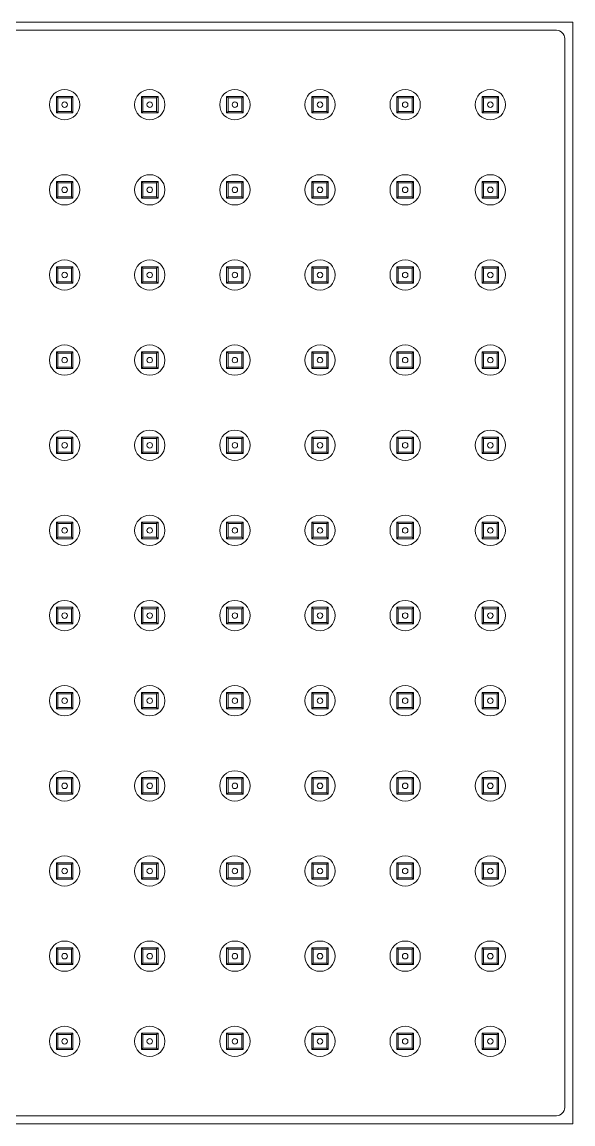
# Model space of a CAD drawing. Header units: inches. Extents: x 3133 to 3721, y -16790 to -15753.
# Drawn here: x 3200.43 to 3204.43, y -15826.95 to -15818.95 of the extents above; entities that cross this region are included whole.
import ezdxf

# ---------------------------------------------------------------- set-up
doc = ezdxf.new("R2010")
doc.units = ezdxf.units.IN
doc.header["$LTSCALE"] = 25
doc.header["$MEASUREMENT"] = 0
doc.layers.add('C.P. Fitting', color=2, linetype='Continuous', lineweight=13)
doc.layers.add('SDA - Bathroom Fittings & Fixtures', color=52, linetype='Continuous', lineweight=5)

# ---------------------------------------------------------------- blocks, each defined once
blk = doc.blocks.new('radse')
at = {"layer": 'C.P. Fitting'}
for p, q in [((2625.6939, -25070.6142), (2625.8251, -25070.6142)), ((2625.6939, -25070.6142), (2625.6939, -25070.7455)), ((2625.6939, -25070.6142), (2625.7048, -25070.6252)), ((2625.7048, -25070.6252), (2625.8142, -25070.6252)), ((2625.7048, -25070.6252), (2625.7048, -25070.7345)), ((2625.8142, -25070.6252), (2625.8251, -25070.6142)), ((2625.8142, -25070.6252), (2625.8142, -25070.7345)), ((2625.8251, -25070.6142), (2625.8251, -25070.7455)), ((2626.3698, -25070.6142), (2626.5011, -25070.6142)), ((2626.3698, -25070.6142), (2626.3698, -25070.7455)), ((2626.3698, -25070.6142), (2626.3808, -25070.6252)), ((2626.3808, -25070.6252), (2626.4901, -25070.6252)), ((2626.3808, -25070.6252), (2626.3808, -25070.7345)), ((2626.4901, -25070.6252), (2626.5011, -25070.6142)), ((2626.4901, -25070.6252), (2626.4901, -25070.7345)), ((2626.5011, -25070.6142), (2626.5011, -25070.7455)), ((2627.0458, -25070.6142), (2627.177, -25070.6142)), ((2627.0458, -25070.6142), (2627.0458, -25070.7455)), ((2627.0458, -25070.6142), (2627.0568, -25070.6252)), ((2627.0568, -25070.6252), (2627.1661, -25070.6252)), ((2627.0568, -25070.6252), (2627.0568, -25070.7345)), ((2627.1661, -25070.6252), (2627.177, -25070.6142)), ((2627.1661, -25070.6252), (2627.1661, -25070.7345)), ((2627.177, -25070.6142), (2627.177, -25070.7455)), ((2627.7218, -25070.6142), (2627.853, -25070.6142)), ((2627.7218, -25070.6142), (2627.7218, -25070.7455)), ((2627.7218, -25070.6142), (2627.7327, -25070.6252)), ((2627.7327, -25070.6252), (2627.8421, -25070.6252)), ((2627.7327, -25070.6252), (2627.7327, -25070.7345)), ((2627.8421, -25070.6252), (2627.853, -25070.6142)), ((2627.8421, -25070.6252), (2627.8421, -25070.7345)), ((2627.853, -25070.6142), (2627.853, -25070.7455)), ((2628.3978, -25070.6142), (2628.529, -25070.6142)), ((2628.3978, -25070.6142), (2628.3978, -25070.7455)), ((2628.3978, -25070.6142), (2628.4087, -25070.6252)), ((2628.4087, -25070.6252), (2628.518, -25070.6252)), ((2628.4087, -25070.6252), (2628.4087, -25070.7345)), ((2628.518, -25070.6252), (2628.529, -25070.6142)), ((2628.518, -25070.6252), (2628.518, -25070.7345)), ((2628.529, -25070.6142), (2628.529, -25070.7455)), ((2629.0737, -25070.6142), (2629.2049, -25070.6142)), ((2629.0737, -25070.6142), (2629.0737, -25070.7455)), ((2629.0737, -25070.6142), (2629.0847, -25070.6252)), ((2629.0847, -25070.6252), (2629.194, -25070.6252)), ((2629.0847, -25070.6252), (2629.0847, -25070.7345)), ((2629.194, -25070.6252), (2629.2049, -25070.6142)), ((2629.194, -25070.6252), (2629.194, -25070.7345)), ((2629.2049, -25070.6142), (2629.2049, -25070.7455)), ((2629.7497, -25070.6142), (2629.7497, -25070.7455)), ((2629.7497, -25070.6142), (2629.7606, -25070.6252)), ((2629.7497, -25070.6142), (2629.8809, -25070.6142)), ((2629.7606, -25070.6252), (2629.7606, -25070.7345)), ((2629.7606, -25070.6252), (2629.87, -25070.6252)), ((2629.87, -25070.6252), (2629.8809, -25070.6142)), ((2629.87, -25070.6252), (2629.87, -25070.7345)), ((2629.8809, -25070.6142), (2629.8809, -25070.7455)), ((2630.4257, -25070.6142), (2630.5569, -25070.6142)), ((2630.4257, -25070.6142), (2630.4257, -25070.7455)), ((2630.4257, -25070.6142), (2630.4366, -25070.6252)), ((2630.4366, -25070.6252), (2630.546, -25070.6252)), ((2630.4366, -25070.6252), (2630.4366, -25070.7345)), ((2630.546, -25070.6252), (2630.5569, -25070.6142)), ((2630.546, -25070.6252), (2630.546, -25070.7345)), ((2630.5569, -25070.6142), (2630.5569, -25070.7455)), ((2631.1016, -25070.6142), (2631.2329, -25070.6142)), ((2631.1016, -25070.6142), (2631.1016, -25070.7455)), ((2631.1016, -25070.6142), (2631.1126, -25070.6252)), ((2631.1126, -25070.6252), (2631.2219, -25070.6252)), ((2631.1126, -25070.6252), (2631.1126, -25070.7345)), ((2631.2219, -25070.6252), (2631.2329, -25070.6142)), ((2631.2219, -25070.6252), (2631.2219, -25070.7345)), ((2631.2329, -25070.6142), (2631.2329, -25070.7455)), ((2631.7776, -25070.6142), (2631.9088, -25070.6142)), ((2631.7776, -25070.6142), (2631.7776, -25070.7455)), ((2631.7776, -25070.6142), (2631.7886, -25070.6252)), ((2631.7886, -25070.6252), (2631.8979, -25070.6252)), ((2631.7886, -25070.6252), (2631.7886, -25070.7345)), ((2631.8979, -25070.6252), (2631.9088, -25070.6142)), ((2631.8979, -25070.6252), (2631.8979, -25070.7345)), ((2631.9088, -25070.6142), (2631.9088, -25070.7455)), ((2632.4536, -25070.6142), (2632.5848, -25070.6142)), ((2632.4536, -25070.6142), (2632.4536, -25070.7455)), ((2632.4536, -25070.6142), (2632.4645, -25070.6252)), ((2632.4645, -25070.6252), (2632.5739, -25070.6252)), ((2632.4645, -25070.6252), (2632.4645, -25070.7345)), ((2632.5739, -25070.6252), (2632.5848, -25070.6142)), ((2632.5739, -25070.6252), (2632.5739, -25070.7345)), ((2632.5848, -25070.6142), (2632.5848, -25070.7455)), ((2633.1296, -25070.6142), (2633.2608, -25070.6142)), ((2633.1296, -25070.6142), (2633.1296, -25070.7455)), ((2633.1296, -25070.6142), (2633.1405, -25070.6252)), ((2633.1405, -25070.6252), (2633.2498, -25070.6252)), ((2633.1405, -25070.6252), (2633.1405, -25070.7345)), ((2633.2498, -25070.6252), (2633.2608, -25070.6142)), ((2633.2498, -25070.6252), (2633.2498, -25070.7345)), ((2633.2608, -25070.6142), (2633.2608, -25070.7455)), ((2625.6939, -25070.7455), (2625.7048, -25070.7345)), ((2625.6939, -25070.7455), (2625.8251, -25070.7455)), ((2625.7048, -25070.7345), (2625.8142, -25070.7345)), ((2625.8142, -25070.7345), (2625.8251, -25070.7455)), ((2626.3698, -25070.7455), (2626.3808, -25070.7345)), ((2626.3698, -25070.7455), (2626.5011, -25070.7455)), ((2626.3808, -25070.7345), (2626.4901, -25070.7345)), ((2626.4901, -25070.7345), (2626.5011, -25070.7455)), ((2627.0458, -25070.7455), (2627.0568, -25070.7345)), ((2627.0458, -25070.7455), (2627.177, -25070.7455)), ((2627.0568, -25070.7345), (2627.1661, -25070.7345)), ((2627.1661, -25070.7345), (2627.177, -25070.7455)), ((2627.7218, -25070.7455), (2627.7327, -25070.7345)), ((2627.7218, -25070.7455), (2627.853, -25070.7455)), ((2627.7327, -25070.7345), (2627.8421, -25070.7345)), ((2627.8421, -25070.7345), (2627.853, -25070.7455)), ((2628.3978, -25070.7455), (2628.4087, -25070.7345)), ((2628.3978, -25070.7455), (2628.529, -25070.7455)), ((2628.4087, -25070.7345), (2628.518, -25070.7345)), ((2628.518, -25070.7345), (2628.529, -25070.7455)), ((2629.0737, -25070.7455), (2629.0847, -25070.7345)), ((2629.0737, -25070.7455), (2629.2049, -25070.7455)), ((2629.0847, -25070.7345), (2629.194, -25070.7345)), ((2629.194, -25070.7345), (2629.2049, -25070.7455)), ((2629.7497, -25070.7455), (2629.7606, -25070.7345)), ((2629.7497, -25070.7455), (2629.8809, -25070.7455)), ((2629.7606, -25070.7345), (2629.87, -25070.7345)), ((2629.87, -25070.7345), (2629.8809, -25070.7455)), ((2630.4257, -25070.7455), (2630.4366, -25070.7345)), ((2630.4257, -25070.7455), (2630.5569, -25070.7455)), ((2630.4366, -25070.7345), (2630.546, -25070.7345)), ((2630.546, -25070.7345), (2630.5569, -25070.7455)), ((2631.1016, -25070.7455), (2631.1126, -25070.7345)), ((2631.1016, -25070.7455), (2631.2329, -25070.7455)), ((2631.1126, -25070.7345), (2631.2219, -25070.7345)), ((2631.2219, -25070.7345), (2631.2329, -25070.7455)), ((2631.7776, -25070.7455), (2631.7886, -25070.7345)), ((2631.7776, -25070.7455), (2631.9088, -25070.7455)), ((2631.7886, -25070.7345), (2631.8979, -25070.7345)), ((2631.8979, -25070.7345), (2631.9088, -25070.7455)), ((2632.4536, -25070.7455), (2632.4645, -25070.7345)), ((2632.4536, -25070.7455), (2632.5848, -25070.7455)), ((2632.4645, -25070.7345), (2632.5739, -25070.7345)), ((2632.5739, -25070.7345), (2632.5848, -25070.7455)), ((2633.1296, -25070.7455), (2633.1405, -25070.7345)), ((2633.1296, -25070.7455), (2633.2608, -25070.7455)), ((2633.1405, -25070.7345), (2633.2498, -25070.7345)), ((2633.2498, -25070.7345), (2633.2608, -25070.7455)), ((2625.6939, -25071.2902), (2625.8251, -25071.2902)), ((2625.6939, -25071.2902), (2625.6939, -25071.4214)), ((2625.6939, -25071.2902), (2625.7048, -25071.3011)), ((2625.7048, -25071.3011), (2625.8142, -25071.3011)), ((2625.7048, -25071.3011), (2625.7048, -25071.4105)), ((2625.8142, -25071.3011), (2625.8251, -25071.2902)), ((2625.8142, -25071.3011), (2625.8142, -25071.4105)), ((2625.8251, -25071.2902), (2625.8251, -25071.4214)), ((2626.3698, -25071.2902), (2626.5011, -25071.2902)), ((2626.3698, -25071.2902), (2626.3698, -25071.4214)), ((2626.3698, -25071.2902), (2626.3808, -25071.3011)), ((2626.3808, -25071.3011), (2626.4901, -25071.3011)), ((2626.3808, -25071.3011), (2626.3808, -25071.4105)), ((2626.4901, -25071.3011), (2626.5011, -25071.2902)), ((2626.4901, -25071.3011), (2626.4901, -25071.4105)), ((2626.5011, -25071.2902), (2626.5011, -25071.4214)), ((2627.0458, -25071.2902), (2627.177, -25071.2902)), ((2627.0458, -25071.2902), (2627.0458, -25071.4214)), ((2627.0458, -25071.2902), (2627.0568, -25071.3011)), ((2627.0568, -25071.3011), (2627.1661, -25071.3011)), ((2627.0568, -25071.3011), (2627.0568, -25071.4105)), ((2627.1661, -25071.3011), (2627.177, -25071.2902)), ((2627.1661, -25071.3011), (2627.1661, -25071.4105)), ((2627.177, -25071.2902), (2627.177, -25071.4214)), ((2627.7218, -25071.2902), (2627.853, -25071.2902)), ((2627.7218, -25071.2902), (2627.7218, -25071.4214)), ((2627.7218, -25071.2902), (2627.7327, -25071.3011)), ((2627.7327, -25071.3011), (2627.8421, -25071.3011)), ((2627.7327, -25071.3011), (2627.7327, -25071.4105)), ((2627.8421, -25071.3011), (2627.853, -25071.2902)), ((2627.8421, -25071.3011), (2627.8421, -25071.4105)), ((2627.853, -25071.2902), (2627.853, -25071.4214)), ((2628.3978, -25071.2902), (2628.529, -25071.2902)), ((2628.3978, -25071.2902), (2628.3978, -25071.4214)), ((2628.3978, -25071.2902), (2628.4087, -25071.3011)), ((2628.4087, -25071.3011), (2628.518, -25071.3011)), ((2628.4087, -25071.3011), (2628.4087, -25071.4105)), ((2628.518, -25071.3011), (2628.529, -25071.2902)), ((2628.518, -25071.3011), (2628.518, -25071.4105)), ((2628.529, -25071.2902), (2628.529, -25071.4214)), ((2629.0737, -25071.2902), (2629.2049, -25071.2902)), ((2629.0737, -25071.2902), (2629.0737, -25071.4214)), ((2629.0737, -25071.2902), (2629.0847, -25071.3011)), ((2629.0847, -25071.3011), (2629.194, -25071.3011)), ((2629.0847, -25071.3011), (2629.0847, -25071.4105)), ((2629.194, -25071.3011), (2629.2049, -25071.2902)), ((2629.194, -25071.3011), (2629.194, -25071.4105)), ((2629.2049, -25071.2902), (2629.2049, -25071.4214)), ((2629.7497, -25071.2902), (2629.8809, -25071.2902)), ((2629.7497, -25071.2902), (2629.7497, -25071.4214)), ((2629.7497, -25071.2902), (2629.7606, -25071.3011)), ((2629.7606, -25071.3011), (2629.87, -25071.3011)), ((2629.7606, -25071.3011), (2629.7606, -25071.4105)), ((2629.87, -25071.3011), (2629.8809, -25071.2902)), ((2629.87, -25071.3011), (2629.87, -25071.4105)), ((2629.8809, -25071.2902), (2629.8809, -25071.4214)), ((2630.4257, -25071.2902), (2630.5569, -25071.2902)), ((2630.4257, -25071.2902), (2630.4257, -25071.4214)), ((2630.4257, -25071.2902), (2630.4366, -25071.3011)), ((2630.4366, -25071.3011), (2630.546, -25071.3011)), ((2630.4366, -25071.3011), (2630.4366, -25071.4105)), ((2630.546, -25071.3011), (2630.5569, -25071.2902)), ((2630.546, -25071.3011), (2630.546, -25071.4105)), ((2630.5569, -25071.2902), (2630.5569, -25071.4214)), ((2631.1016, -25071.2902), (2631.2329, -25071.2902)), ((2631.1016, -25071.2902), (2631.1016, -25071.4214)), ((2631.1016, -25071.2902), (2631.1126, -25071.3011)), ((2631.1126, -25071.3011), (2631.2219, -25071.3011)), ((2631.1126, -25071.3011), (2631.1126, -25071.4105)), ((2631.2219, -25071.3011), (2631.2329, -25071.2902)), ((2631.2219, -25071.3011), (2631.2219, -25071.4105)), ((2631.2329, -25071.2902), (2631.2329, -25071.4214)), ((2631.7776, -25071.2902), (2631.9088, -25071.2902)), ((2631.7776, -25071.2902), (2631.7776, -25071.4214)), ((2631.7776, -25071.2902), (2631.7886, -25071.3011)), ((2631.7886, -25071.3011), (2631.8979, -25071.3011)), ((2631.7886, -25071.3011), (2631.7886, -25071.4105)), ((2631.8979, -25071.3011), (2631.9088, -25071.2902)), ((2631.8979, -25071.3011), (2631.8979, -25071.4105)), ((2631.9088, -25071.2902), (2631.9088, -25071.4214)), ((2632.4536, -25071.2902), (2632.5848, -25071.2902)), ((2632.4536, -25071.2902), (2632.4536, -25071.4214)), ((2632.4536, -25071.2902), (2632.4645, -25071.3011)), ((2632.4645, -25071.3011), (2632.5739, -25071.3011)), ((2632.4645, -25071.3011), (2632.4645, -25071.4105)), ((2632.5739, -25071.3011), (2632.5848, -25071.2902)), ((2632.5739, -25071.3011), (2632.5739, -25071.4105)), ((2632.5848, -25071.2902), (2632.5848, -25071.4214)), ((2633.1296, -25071.2902), (2633.2608, -25071.2902)), ((2633.1296, -25071.2902), (2633.1296, -25071.4214)), ((2633.1296, -25071.2902), (2633.1405, -25071.3011)), ((2633.1405, -25071.3011), (2633.2498, -25071.3011)), ((2633.1405, -25071.3011), (2633.1405, -25071.4105)), ((2633.2498, -25071.3011), (2633.2608, -25071.2902)), ((2633.2498, -25071.3011), (2633.2498, -25071.4105)), ((2633.2608, -25071.2902), (2633.2608, -25071.4214)), ((2625.6939, -25071.4214), (2625.7048, -25071.4105)), ((2625.6939, -25071.4214), (2625.8251, -25071.4214)), ((2625.7048, -25071.4105), (2625.8142, -25071.4105)), ((2625.8142, -25071.4105), (2625.8251, -25071.4214)), ((2626.3698, -25071.4214), (2626.3808, -25071.4105)), ((2626.3698, -25071.4214), (2626.5011, -25071.4214)), ((2626.3808, -25071.4105), (2626.4901, -25071.4105)), ((2626.4901, -25071.4105), (2626.5011, -25071.4214)), ((2627.0458, -25071.4214), (2627.0568, -25071.4105)), ((2627.0458, -25071.4214), (2627.177, -25071.4214)), ((2627.0568, -25071.4105), (2627.1661, -25071.4105)), ((2627.1661, -25071.4105), (2627.177, -25071.4214)), ((2627.7218, -25071.4214), (2627.7327, -25071.4105)), ((2627.7218, -25071.4214), (2627.853, -25071.4214)), ((2627.7327, -25071.4105), (2627.8421, -25071.4105)), ((2627.8421, -25071.4105), (2627.853, -25071.4214)), ((2628.3978, -25071.4214), (2628.4087, -25071.4105)), ((2628.3978, -25071.4214), (2628.529, -25071.4214)), ((2628.4087, -25071.4105), (2628.518, -25071.4105)), ((2628.518, -25071.4105), (2628.529, -25071.4214)), ((2629.0737, -25071.4214), (2629.0847, -25071.4105)), ((2629.0737, -25071.4214), (2629.2049, -25071.4214)), ((2629.0847, -25071.4105), (2629.194, -25071.4105)), ((2629.194, -25071.4105), (2629.2049, -25071.4214)), ((2629.7497, -25071.4214), (2629.7606, -25071.4105)), ((2629.7497, -25071.4214), (2629.8809, -25071.4214)), ((2629.7606, -25071.4105), (2629.87, -25071.4105)), ((2629.87, -25071.4105), (2629.8809, -25071.4214)), ((2630.4257, -25071.4214), (2630.4366, -25071.4105)), ((2630.4257, -25071.4214), (2630.5569, -25071.4214)), ((2630.4366, -25071.4105), (2630.546, -25071.4105)), ((2630.546, -25071.4105), (2630.5569, -25071.4214)), ((2631.1016, -25071.4214), (2631.1126, -25071.4105)), ((2631.1016, -25071.4214), (2631.2329, -25071.4214)), ((2631.1126, -25071.4105), (2631.2219, -25071.4105)), ((2631.2219, -25071.4105), (2631.2329, -25071.4214)), ((2631.7776, -25071.4214), (2631.7886, -25071.4105)), ((2631.7776, -25071.4214), (2631.9088, -25071.4214)), ((2631.7886, -25071.4105), (2631.8979, -25071.4105)), ((2631.8979, -25071.4105), (2631.9088, -25071.4214)), ((2632.4536, -25071.4214), (2632.4645, -25071.4105)), ((2632.4536, -25071.4214), (2632.5848, -25071.4214)), ((2632.4645, -25071.4105), (2632.5739, -25071.4105)), ((2632.5739, -25071.4105), (2632.5848, -25071.4214)), ((2633.1296, -25071.4214), (2633.1405, -25071.4105)), ((2633.1296, -25071.4214), (2633.2608, -25071.4214)), ((2633.1405, -25071.4105), (2633.2498, -25071.4105)), ((2633.2498, -25071.4105), (2633.2608, -25071.4214)), ((2625.6939, -25071.9662), (2625.8251, -25071.9662)), ((2625.6939, -25071.9662), (2625.6939, -25072.0974)), ((2625.6939, -25071.9662), (2625.7048, -25071.9771)), ((2625.7048, -25071.9771), (2625.8142, -25071.9771)), ((2625.7048, -25071.9771), (2625.7048, -25072.0865)), ((2625.8142, -25071.9771), (2625.8251, -25071.9662)), ((2625.8142, -25071.9771), (2625.8142, -25072.0865)), ((2625.8251, -25071.9662), (2625.8251, -25072.0974)), ((2626.3698, -25071.9662), (2626.5011, -25071.9662)), ((2626.3698, -25071.9662), (2626.3698, -25072.0974)), ((2626.3698, -25071.9662), (2626.3808, -25071.9771)), ((2626.3808, -25071.9771), (2626.4901, -25071.9771)), ((2626.3808, -25071.9771), (2626.3808, -25072.0865)), ((2626.4901, -25071.9771), (2626.5011, -25071.9662)), ((2626.4901, -25071.9771), (2626.4901, -25072.0865)), ((2626.5011, -25071.9662), (2626.5011, -25072.0974)), ((2627.0458, -25071.9662), (2627.177, -25071.9662)), ((2627.0458, -25071.9662), (2627.0458, -25072.0974)), ((2627.0458, -25071.9662), (2627.0568, -25071.9771)), ((2627.0568, -25071.9771), (2627.1661, -25071.9771)), ((2627.0568, -25071.9771), (2627.0568, -25072.0865)), ((2627.1661, -25071.9771), (2627.177, -25071.9662)), ((2627.1661, -25071.9771), (2627.1661, -25072.0865)), ((2627.177, -25071.9662), (2627.177, -25072.0974)), ((2627.7218, -25071.9662), (2627.7218, -25072.0974)), ((2627.7218, -25071.9662), (2627.7327, -25071.9771)), ((2627.7218, -25071.9662), (2627.853, -25071.9662)), ((2627.7327, -25071.9771), (2627.8421, -25071.9771)), ((2627.7327, -25071.9771), (2627.7327, -25072.0865)), ((2627.8421, -25071.9771), (2627.853, -25071.9662)), ((2627.8421, -25071.9771), (2627.8421, -25072.0865)), ((2627.853, -25071.9662), (2627.853, -25072.0974)), ((2628.3978, -25071.9662), (2628.529, -25071.9662)), ((2628.3978, -25071.9662), (2628.3978, -25072.0974)), ((2628.3978, -25071.9662), (2628.4087, -25071.9771)), ((2628.4087, -25071.9771), (2628.518, -25071.9771)), ((2628.4087, -25071.9771), (2628.4087, -25072.0865)), ((2628.518, -25071.9771), (2628.529, -25071.9662)), ((2628.518, -25071.9771), (2628.518, -25072.0865)), ((2628.529, -25071.9662), (2628.529, -25072.0974)), ((2629.0737, -25071.9662), (2629.2049, -25071.9662)), ((2629.0737, -25071.9662), (2629.0737, -25072.0974)), ((2629.0737, -25071.9662), (2629.0847, -25071.9771)), ((2629.0847, -25071.9771), (2629.194, -25071.9771)), ((2629.0847, -25071.9771), (2629.0847, -25072.0865)), ((2629.194, -25071.9771), (2629.2049, -25071.9662)), ((2629.194, -25071.9771), (2629.194, -25072.0865)), ((2629.2049, -25071.9662), (2629.2049, -25072.0974)), ((2629.7497, -25071.9662), (2629.8809, -25071.9662)), ((2629.7497, -25071.9662), (2629.7497, -25072.0974)), ((2629.7497, -25071.9662), (2629.7606, -25071.9771)), ((2629.7606, -25071.9771), (2629.87, -25071.9771)), ((2629.7606, -25071.9771), (2629.7606, -25072.0865)), ((2629.87, -25071.9771), (2629.8809, -25071.9662)), ((2629.87, -25071.9771), (2629.87, -25072.0865)), ((2629.8809, -25071.9662), (2629.8809, -25072.0974)), ((2630.4257, -25071.9662), (2630.5569, -25071.9662)), ((2630.4257, -25071.9662), (2630.4257, -25072.0974)), ((2630.4257, -25071.9662), (2630.4366, -25071.9771)), ((2630.4366, -25071.9771), (2630.546, -25071.9771)), ((2630.4366, -25071.9771), (2630.4366, -25072.0865)), ((2630.546, -25071.9771), (2630.5569, -25071.9662)), ((2630.546, -25071.9771), (2630.546, -25072.0865)), ((2630.5569, -25071.9662), (2630.5569, -25072.0974)), ((2631.1016, -25071.9662), (2631.2329, -25071.9662)), ((2631.1016, -25071.9662), (2631.1016, -25072.0974)), ((2631.1016, -25071.9662), (2631.1126, -25071.9771)), ((2631.1126, -25071.9771), (2631.2219, -25071.9771)), ((2631.1126, -25071.9771), (2631.1126, -25072.0865)), ((2631.2219, -25071.9771), (2631.2329, -25071.9662)), ((2631.2219, -25071.9771), (2631.2219, -25072.0865)), ((2631.2329, -25071.9662), (2631.2329, -25072.0974)), ((2631.7776, -25071.9662), (2631.9088, -25071.9662)), ((2631.7776, -25071.9662), (2631.7776, -25072.0974)), ((2631.7776, -25071.9662), (2631.7886, -25071.9771)), ((2631.7886, -25071.9771), (2631.8979, -25071.9771)), ((2631.7886, -25071.9771), (2631.7886, -25072.0865)), ((2631.8979, -25071.9771), (2631.9088, -25071.9662)), ((2631.8979, -25071.9771), (2631.8979, -25072.0865)), ((2631.9088, -25071.9662), (2631.9088, -25072.0974)), ((2632.4536, -25071.9662), (2632.5848, -25071.9662)), ((2632.4536, -25071.9662), (2632.4536, -25072.0974)), ((2632.4536, -25071.9662), (2632.4645, -25071.9771)), ((2632.4645, -25071.9771), (2632.5739, -25071.9771)), ((2632.4645, -25071.9771), (2632.4645, -25072.0865)), ((2632.5739, -25071.9771), (2632.5848, -25071.9662)), ((2632.5739, -25071.9771), (2632.5739, -25072.0865)), ((2632.5848, -25071.9662), (2632.5848, -25072.0974)), ((2633.1296, -25071.9662), (2633.2608, -25071.9662)), ((2633.1296, -25071.9662), (2633.1296, -25072.0974)), ((2633.1296, -25071.9662), (2633.1405, -25071.9771)), ((2633.1405, -25071.9771), (2633.2498, -25071.9771)), ((2633.1405, -25071.9771), (2633.1405, -25072.0865)), ((2633.2498, -25071.9771), (2633.2608, -25071.9662)), ((2633.2498, -25071.9771), (2633.2498, -25072.0865)), ((2633.2608, -25071.9662), (2633.2608, -25072.0974)), ((2625.6939, -25072.0974), (2625.7048, -25072.0865)), ((2625.6939, -25072.0974), (2625.8251, -25072.0974)), ((2625.7048, -25072.0865), (2625.8142, -25072.0865)), ((2625.8142, -25072.0865), (2625.8251, -25072.0974)), ((2626.3698, -25072.0974), (2626.3808, -25072.0865)), ((2626.3698, -25072.0974), (2626.5011, -25072.0974)), ((2626.3808, -25072.0865), (2626.4901, -25072.0865)), ((2626.4901, -25072.0865), (2626.5011, -25072.0974)), ((2627.0458, -25072.0974), (2627.0568, -25072.0865)), ((2627.0458, -25072.0974), (2627.177, -25072.0974)), ((2627.0568, -25072.0865), (2627.1661, -25072.0865)), ((2627.1661, -25072.0865), (2627.177, -25072.0974)), ((2627.7218, -25072.0974), (2627.7327, -25072.0865)), ((2627.7218, -25072.0974), (2627.853, -25072.0974)), ((2627.7327, -25072.0865), (2627.8421, -25072.0865)), ((2627.8421, -25072.0865), (2627.853, -25072.0974)), ((2628.3978, -25072.0974), (2628.4087, -25072.0865)), ((2628.3978, -25072.0974), (2628.529, -25072.0974)), ((2628.4087, -25072.0865), (2628.518, -25072.0865)), ((2628.518, -25072.0865), (2628.529, -25072.0974)), ((2629.0737, -25072.0974), (2629.0847, -25072.0865)), ((2629.0737, -25072.0974), (2629.2049, -25072.0974)), ((2629.0847, -25072.0865), (2629.194, -25072.0865)), ((2629.194, -25072.0865), (2629.2049, -25072.0974)), ((2629.7497, -25072.0974), (2629.7606, -25072.0865)), ((2629.7497, -25072.0974), (2629.8809, -25072.0974)), ((2629.7606, -25072.0865), (2629.87, -25072.0865)), ((2629.87, -25072.0865), (2629.8809, -25072.0974)), ((2630.4257, -25072.0974), (2630.4366, -25072.0865)), ((2630.4257, -25072.0974), (2630.5569, -25072.0974)), ((2630.4366, -25072.0865), (2630.546, -25072.0865)), ((2630.546, -25072.0865), (2630.5569, -25072.0974)), ((2631.1016, -25072.0974), (2631.1126, -25072.0865)), ((2631.1016, -25072.0974), (2631.2329, -25072.0974)), ((2631.1126, -25072.0865), (2631.2219, -25072.0865)), ((2631.2219, -25072.0865), (2631.2329, -25072.0974)), ((2631.7776, -25072.0974), (2631.7886, -25072.0865)), ((2631.7776, -25072.0974), (2631.9088, -25072.0974)), ((2631.7886, -25072.0865), (2631.8979, -25072.0865)), ((2631.8979, -25072.0865), (2631.9088, -25072.0974)), ((2632.4536, -25072.0974), (2632.4645, -25072.0865)), ((2632.4536, -25072.0974), (2632.5848, -25072.0974)), ((2632.4645, -25072.0865), (2632.5739, -25072.0865)), ((2632.5739, -25072.0865), (2632.5848, -25072.0974)), ((2633.1296, -25072.0974), (2633.1405, -25072.0865)), ((2633.1296, -25072.0974), (2633.2608, -25072.0974)), ((2633.1405, -25072.0865), (2633.2498, -25072.0865)), ((2633.2498, -25072.0865), (2633.2608, -25072.0974)), ((2625.6939, -25072.6421), (2625.8251, -25072.6421)), ((2625.6939, -25072.6421), (2625.6939, -25072.7734)), ((2625.6939, -25072.6421), (2625.7048, -25072.6531)), ((2625.7048, -25072.6531), (2625.8142, -25072.6531)), ((2625.7048, -25072.6531), (2625.7048, -25072.7624)), ((2625.8142, -25072.6531), (2625.8251, -25072.6421)), ((2625.8142, -25072.6531), (2625.8142, -25072.7624)), ((2625.8251, -25072.6421), (2625.8251, -25072.7734)), ((2626.3698, -25072.6421), (2626.5011, -25072.6421)), ((2626.3698, -25072.6421), (2626.3698, -25072.7734)), ((2626.3698, -25072.6421), (2626.3808, -25072.6531)), ((2626.3808, -25072.6531), (2626.4901, -25072.6531)), ((2626.3808, -25072.6531), (2626.3808, -25072.7624)), ((2626.4901, -25072.6531), (2626.5011, -25072.6421)), ((2626.4901, -25072.6531), (2626.4901, -25072.7624)), ((2626.5011, -25072.6421), (2626.5011, -25072.7734)), ((2627.0458, -25072.6421), (2627.177, -25072.6421)), ((2627.0458, -25072.6421), (2627.0458, -25072.7734)), ((2627.0458, -25072.6421), (2627.0568, -25072.6531)), ((2627.0568, -25072.6531), (2627.1661, -25072.6531)), ((2627.0568, -25072.6531), (2627.0568, -25072.7624)), ((2627.1661, -25072.6531), (2627.177, -25072.6421)), ((2627.1661, -25072.6531), (2627.1661, -25072.7624)), ((2627.177, -25072.6421), (2627.177, -25072.7734)), ((2627.7218, -25072.6421), (2627.853, -25072.6421)), ((2627.7218, -25072.6421), (2627.7218, -25072.7734)), ((2627.7218, -25072.6421), (2627.7327, -25072.6531)), ((2627.7327, -25072.6531), (2627.8421, -25072.6531)), ((2627.7327, -25072.6531), (2627.7327, -25072.7624)), ((2627.8421, -25072.6531), (2627.853, -25072.6421)), ((2627.8421, -25072.6531), (2627.8421, -25072.7624)), ((2627.853, -25072.6421), (2627.853, -25072.7734)), ((2628.3978, -25072.6421), (2628.529, -25072.6421)), ((2628.3978, -25072.6421), (2628.3978, -25072.7734)), ((2628.3978, -25072.6421), (2628.4087, -25072.6531)), ((2628.4087, -25072.6531), (2628.518, -25072.6531)), ((2628.4087, -25072.6531), (2628.4087, -25072.7624)), ((2628.518, -25072.6531), (2628.529, -25072.6421)), ((2628.518, -25072.6531), (2628.518, -25072.7624)), ((2628.529, -25072.6421), (2628.529, -25072.7734)), ((2629.0737, -25072.6421), (2629.2049, -25072.6421)), ((2629.0737, -25072.6421), (2629.0737, -25072.7734)), ((2629.0737, -25072.6421), (2629.0847, -25072.6531)), ((2629.0847, -25072.6531), (2629.194, -25072.6531)), ((2629.0847, -25072.6531), (2629.0847, -25072.7624)), ((2629.194, -25072.6531), (2629.2049, -25072.6421)), ((2629.194, -25072.6531), (2629.194, -25072.7624)), ((2629.2049, -25072.6421), (2629.2049, -25072.7734)), ((2629.7497, -25072.6421), (2629.8809, -25072.6421)), ((2629.7497, -25072.6421), (2629.7497, -25072.7734)), ((2629.7497, -25072.6421), (2629.7606, -25072.6531)), ((2629.7606, -25072.6531), (2629.87, -25072.6531)), ((2629.7606, -25072.6531), (2629.7606, -25072.7624)), ((2629.87, -25072.6531), (2629.8809, -25072.6421)), ((2629.87, -25072.6531), (2629.87, -25072.7624)), ((2629.8809, -25072.6421), (2629.8809, -25072.7734)), ((2630.4257, -25072.6421), (2630.5569, -25072.6421)), ((2630.4257, -25072.6421), (2630.4257, -25072.7734)), ((2630.4257, -25072.6421), (2630.4366, -25072.6531)), ((2630.4366, -25072.6531), (2630.546, -25072.6531)), ((2630.4366, -25072.6531), (2630.4366, -25072.7624)), ((2630.546, -25072.6531), (2630.5569, -25072.6421)), ((2630.546, -25072.6531), (2630.546, -25072.7624)), ((2630.5569, -25072.6421), (2630.5569, -25072.7734)), ((2631.1016, -25072.6421), (2631.2329, -25072.6421)), ((2631.1016, -25072.6421), (2631.1016, -25072.7734)), ((2631.1016, -25072.6421), (2631.1126, -25072.6531)), ((2631.1126, -25072.6531), (2631.2219, -25072.6531)), ((2631.1126, -25072.6531), (2631.1126, -25072.7624)), ((2631.2219, -25072.6531), (2631.2329, -25072.6421)), ((2631.2219, -25072.6531), (2631.2219, -25072.7624)), ((2631.2329, -25072.6421), (2631.2329, -25072.7734)), ((2631.7776, -25072.6421), (2631.9088, -25072.6421)), ((2631.7776, -25072.6421), (2631.7776, -25072.7734)), ((2631.7776, -25072.6421), (2631.7886, -25072.6531)), ((2631.7886, -25072.6531), (2631.8979, -25072.6531)), ((2631.7886, -25072.6531), (2631.7886, -25072.7624)), ((2631.8979, -25072.6531), (2631.9088, -25072.6421)), ((2631.8979, -25072.6531), (2631.8979, -25072.7624)), ((2631.9088, -25072.6421), (2631.9088, -25072.7734)), ((2632.4536, -25072.6421), (2632.5848, -25072.6421)), ((2632.4536, -25072.6421), (2632.4536, -25072.7734)), ((2632.4536, -25072.6421), (2632.4645, -25072.6531)), ((2632.4645, -25072.6531), (2632.5739, -25072.6531)), ((2632.4645, -25072.6531), (2632.4645, -25072.7624)), ((2632.5739, -25072.6531), (2632.5848, -25072.6421)), ((2632.5739, -25072.6531), (2632.5739, -25072.7624)), ((2632.5848, -25072.6421), (2632.5848, -25072.7734)), ((2633.1296, -25072.6421), (2633.2608, -25072.6421)), ((2633.1296, -25072.6421), (2633.1296, -25072.7734)), ((2633.1296, -25072.6421), (2633.1405, -25072.6531)), ((2633.1405, -25072.6531), (2633.2498, -25072.6531)), ((2633.1405, -25072.6531), (2633.1405, -25072.7624)), ((2633.2498, -25072.6531), (2633.2608, -25072.6421)), ((2633.2498, -25072.6531), (2633.2498, -25072.7624)), ((2633.2608, -25072.6421), (2633.2608, -25072.7734)), ((2625.6939, -25072.7734), (2625.7048, -25072.7624)), ((2625.6939, -25072.7734), (2625.8251, -25072.7734)), ((2625.7048, -25072.7624), (2625.8142, -25072.7624)), ((2625.8142, -25072.7624), (2625.8251, -25072.7734)), ((2626.3698, -25072.7734), (2626.3808, -25072.7624)), ((2626.3698, -25072.7734), (2626.5011, -25072.7734)), ((2626.3808, -25072.7624), (2626.4901, -25072.7624)), ((2626.4901, -25072.7624), (2626.5011, -25072.7734)), ((2627.0458, -25072.7734), (2627.0568, -25072.7624)), ((2627.0458, -25072.7734), (2627.177, -25072.7734)), ((2627.0568, -25072.7624), (2627.1661, -25072.7624)), ((2627.1661, -25072.7624), (2627.177, -25072.7734)), ((2627.7218, -25072.7734), (2627.7327, -25072.7624)), ((2627.7218, -25072.7734), (2627.853, -25072.7734)), ((2627.7327, -25072.7624), (2627.8421, -25072.7624)), ((2627.8421, -25072.7624), (2627.853, -25072.7734)), ((2628.3978, -25072.7734), (2628.4087, -25072.7624)), ((2628.3978, -25072.7734), (2628.529, -25072.7734)), ((2628.4087, -25072.7624), (2628.518, -25072.7624)), ((2628.518, -25072.7624), (2628.529, -25072.7734)), ((2629.0737, -25072.7734), (2629.0847, -25072.7624)), ((2629.0737, -25072.7734), (2629.2049, -25072.7734)), ((2629.0847, -25072.7624), (2629.194, -25072.7624)), ((2629.194, -25072.7624), (2629.2049, -25072.7734)), ((2629.7497, -25072.7734), (2629.7606, -25072.7624)), ((2629.7497, -25072.7734), (2629.8809, -25072.7734)), ((2629.7606, -25072.7624), (2629.87, -25072.7624)), ((2629.87, -25072.7624), (2629.8809, -25072.7734)), ((2630.4257, -25072.7734), (2630.4366, -25072.7624)), ((2630.4257, -25072.7734), (2630.5569, -25072.7734)), ((2630.4366, -25072.7624), (2630.546, -25072.7624)), ((2630.546, -25072.7624), (2630.5569, -25072.7734)), ((2631.1016, -25072.7734), (2631.1126, -25072.7624)), ((2631.1016, -25072.7734), (2631.2329, -25072.7734)), ((2631.1126, -25072.7624), (2631.2219, -25072.7624)), ((2631.2219, -25072.7624), (2631.2329, -25072.7734)), ((2631.7776, -25072.7734), (2631.7886, -25072.7624)), ((2631.7776, -25072.7734), (2631.9088, -25072.7734)), ((2631.7886, -25072.7624), (2631.8979, -25072.7624)), ((2631.8979, -25072.7624), (2631.9088, -25072.7734)), ((2632.4536, -25072.7734), (2632.4645, -25072.7624)), ((2632.4536, -25072.7734), (2632.5848, -25072.7734)), ((2632.4645, -25072.7624), (2632.5739, -25072.7624)), ((2632.5739, -25072.7624), (2632.5848, -25072.7734)), ((2633.1296, -25072.7734), (2633.1405, -25072.7624)), ((2633.1296, -25072.7734), (2633.2608, -25072.7734)), ((2633.1405, -25072.7624), (2633.2498, -25072.7624)), ((2633.2498, -25072.7624), (2633.2608, -25072.7734)), ((2625.6939, -25073.3181), (2625.8251, -25073.3181)), ((2625.6939, -25073.3181), (2625.6939, -25073.4493)), ((2625.6939, -25073.3181), (2625.7048, -25073.3291)), ((2625.7048, -25073.3291), (2625.8142, -25073.3291)), ((2625.7048, -25073.3291), (2625.7048, -25073.4384)), ((2625.8142, -25073.3291), (2625.8251, -25073.3181)), ((2625.8142, -25073.3291), (2625.8142, -25073.4384)), ((2625.8251, -25073.3181), (2625.8251, -25073.4493)), ((2626.3698, -25073.3181), (2626.5011, -25073.3181)), ((2626.3698, -25073.3181), (2626.3698, -25073.4493)), ((2626.3698, -25073.3181), (2626.3808, -25073.3291)), ((2626.3808, -25073.3291), (2626.4901, -25073.3291)), ((2626.3808, -25073.3291), (2626.3808, -25073.4384)), ((2626.4901, -25073.3291), (2626.5011, -25073.3181)), ((2626.4901, -25073.3291), (2626.4901, -25073.4384)), ((2626.5011, -25073.3181), (2626.5011, -25073.4493)), ((2627.0458, -25073.3181), (2627.177, -25073.3181)), ((2627.0458, -25073.3181), (2627.0458, -25073.4493)), ((2627.0458, -25073.3181), (2627.0568, -25073.3291)), ((2627.0568, -25073.3291), (2627.1661, -25073.3291)), ((2627.0568, -25073.3291), (2627.0568, -25073.4384)), ((2627.1661, -25073.3291), (2627.177, -25073.3181)), ((2627.1661, -25073.3291), (2627.1661, -25073.4384)), ((2627.177, -25073.3181), (2627.177, -25073.4493)), ((2627.7218, -25073.3181), (2627.853, -25073.3181)), ((2627.7218, -25073.3181), (2627.7218, -25073.4493)), ((2627.7218, -25073.3181), (2627.7327, -25073.3291)), ((2627.7327, -25073.3291), (2627.8421, -25073.3291)), ((2627.7327, -25073.3291), (2627.7327, -25073.4384)), ((2627.8421, -25073.3291), (2627.853, -25073.3181)), ((2627.8421, -25073.3291), (2627.8421, -25073.4384)), ((2627.853, -25073.3181), (2627.853, -25073.4493)), ((2628.3978, -25073.3181), (2628.529, -25073.3181)), ((2628.3978, -25073.3181), (2628.3978, -25073.4493)), ((2628.3978, -25073.3181), (2628.4087, -25073.3291)), ((2628.4087, -25073.3291), (2628.518, -25073.3291)), ((2628.4087, -25073.3291), (2628.4087, -25073.4384)), ((2628.518, -25073.3291), (2628.529, -25073.3181)), ((2628.518, -25073.3291), (2628.518, -25073.4384)), ((2628.529, -25073.3181), (2628.529, -25073.4493)), ((2629.0737, -25073.3181), (2629.2049, -25073.3181)), ((2629.0737, -25073.3181), (2629.0737, -25073.4493)), ((2629.0737, -25073.3181), (2629.0847, -25073.3291)), ((2629.0847, -25073.3291), (2629.194, -25073.3291)), ((2629.0847, -25073.3291), (2629.0847, -25073.4384)), ((2629.194, -25073.3291), (2629.2049, -25073.3181)), ((2629.194, -25073.3291), (2629.194, -25073.4384)), ((2629.2049, -25073.3181), (2629.2049, -25073.4493)), ((2629.7497, -25073.3181), (2629.8809, -25073.3181)), ((2629.7497, -25073.3181), (2629.7497, -25073.4493)), ((2629.7497, -25073.3181), (2629.7606, -25073.3291)), ((2629.7606, -25073.3291), (2629.87, -25073.3291)), ((2629.7606, -25073.3291), (2629.7606, -25073.4384)), ((2629.87, -25073.3291), (2629.8809, -25073.3181)), ((2629.87, -25073.3291), (2629.87, -25073.4384)), ((2629.8809, -25073.3181), (2629.8809, -25073.4493)), ((2630.4257, -25073.3181), (2630.5569, -25073.3181)), ((2630.4257, -25073.3181), (2630.4257, -25073.4493)), ((2630.4257, -25073.3181), (2630.4366, -25073.3291)), ((2630.4366, -25073.3291), (2630.546, -25073.3291)), ((2630.4366, -25073.3291), (2630.4366, -25073.4384)), ((2630.546, -25073.3291), (2630.5569, -25073.3181)), ((2630.546, -25073.3291), (2630.546, -25073.4384)), ((2630.5569, -25073.3181), (2630.5569, -25073.4493)), ((2631.1016, -25073.3181), (2631.2329, -25073.3181)), ((2631.1016, -25073.3181), (2631.1016, -25073.4493)), ((2631.1016, -25073.3181), (2631.1126, -25073.3291)), ((2631.1126, -25073.3291), (2631.2219, -25073.3291)), ((2631.1126, -25073.3291), (2631.1126, -25073.4384)), ((2631.2219, -25073.3291), (2631.2329, -25073.3181)), ((2631.2219, -25073.3291), (2631.2219, -25073.4384)), ((2631.2329, -25073.3181), (2631.2329, -25073.4493)), ((2631.7776, -25073.3181), (2631.9088, -25073.3181)), ((2631.7776, -25073.3181), (2631.7776, -25073.4493)), ((2631.7776, -25073.3181), (2631.7886, -25073.3291)), ((2631.7886, -25073.3291), (2631.8979, -25073.3291)), ((2631.7886, -25073.3291), (2631.7886, -25073.4384)), ((2631.8979, -25073.3291), (2631.9088, -25073.3181)), ((2631.8979, -25073.3291), (2631.8979, -25073.4384)), ((2631.9088, -25073.3181), (2631.9088, -25073.4493)), ((2632.4536, -25073.3181), (2632.5848, -25073.3181)), ((2632.4536, -25073.3181), (2632.4536, -25073.4493)), ((2632.4536, -25073.3181), (2632.4645, -25073.3291)), ((2632.4645, -25073.3291), (2632.5739, -25073.3291)), ((2632.4645, -25073.3291), (2632.4645, -25073.4384)), ((2632.5739, -25073.3291), (2632.5848, -25073.3181)), ((2632.5739, -25073.3291), (2632.5739, -25073.4384)), ((2632.5848, -25073.3181), (2632.5848, -25073.4493)), ((2633.1296, -25073.3181), (2633.2608, -25073.3181)), ((2633.1296, -25073.3181), (2633.1296, -25073.4493)), ((2633.1296, -25073.3181), (2633.1405, -25073.3291)), ((2633.1405, -25073.3291), (2633.2498, -25073.3291)), ((2633.1405, -25073.3291), (2633.1405, -25073.4384)), ((2633.2498, -25073.3291), (2633.2608, -25073.3181)), ((2633.2498, -25073.3291), (2633.2498, -25073.4384)), ((2633.2608, -25073.3181), (2633.2608, -25073.4493)), ((2625.6939, -25073.4493), (2625.7048, -25073.4384)), ((2625.6939, -25073.4493), (2625.8251, -25073.4493)), ((2625.7048, -25073.4384), (2625.8142, -25073.4384)), ((2625.8142, -25073.4384), (2625.8251, -25073.4493)), ((2626.3698, -25073.4493), (2626.3808, -25073.4384)), ((2626.3698, -25073.4493), (2626.5011, -25073.4493)), ((2626.3808, -25073.4384), (2626.4901, -25073.4384)), ((2626.4901, -25073.4384), (2626.5011, -25073.4493)), ((2627.0458, -25073.4493), (2627.0568, -25073.4384)), ((2627.0458, -25073.4493), (2627.177, -25073.4493)), ((2627.0568, -25073.4384), (2627.1661, -25073.4384)), ((2627.1661, -25073.4384), (2627.177, -25073.4493)), ((2627.7218, -25073.4493), (2627.7327, -25073.4384)), ((2627.7218, -25073.4493), (2627.853, -25073.4493)), ((2627.7327, -25073.4384), (2627.8421, -25073.4384)), ((2627.8421, -25073.4384), (2627.853, -25073.4493)), ((2628.3978, -25073.4493), (2628.4087, -25073.4384)), ((2628.3978, -25073.4493), (2628.529, -25073.4493)), ((2628.4087, -25073.4384), (2628.518, -25073.4384)), ((2628.518, -25073.4384), (2628.529, -25073.4493)), ((2629.0737, -25073.4493), (2629.0847, -25073.4384)), ((2629.0737, -25073.4493), (2629.2049, -25073.4493)), ((2629.0847, -25073.4384), (2629.194, -25073.4384)), ((2629.194, -25073.4384), (2629.2049, -25073.4493)), ((2629.7497, -25073.4493), (2629.7606, -25073.4384)), ((2629.7497, -25073.4493), (2629.8809, -25073.4493)), ((2629.7606, -25073.4384), (2629.87, -25073.4384)), ((2629.87, -25073.4384), (2629.8809, -25073.4493)), ((2630.4257, -25073.4493), (2630.4366, -25073.4384)), ((2630.4257, -25073.4493), (2630.5569, -25073.4493)), ((2630.4366, -25073.4384), (2630.546, -25073.4384)), ((2630.546, -25073.4384), (2630.5569, -25073.4493)), ((2631.1016, -25073.4493), (2631.1126, -25073.4384)), ((2631.1016, -25073.4493), (2631.2329, -25073.4493)), ((2631.1126, -25073.4384), (2631.2219, -25073.4384)), ((2631.2219, -25073.4384), (2631.2329, -25073.4493)), ((2631.7776, -25073.4493), (2631.7886, -25073.4384)), ((2631.7776, -25073.4493), (2631.9088, -25073.4493)), ((2631.7886, -25073.4384), (2631.8979, -25073.4384)), ((2631.8979, -25073.4384), (2631.9088, -25073.4493)), ((2632.4536, -25073.4493), (2632.4645, -25073.4384)), ((2632.4536, -25073.4493), (2632.5848, -25073.4493)), ((2632.4645, -25073.4384), (2632.5739, -25073.4384)), ((2632.5739, -25073.4384), (2632.5848, -25073.4493)), ((2633.1296, -25073.4493), (2633.1405, -25073.4384)), ((2633.1296, -25073.4493), (2633.2608, -25073.4493)), ((2633.1405, -25073.4384), (2633.2498, -25073.4384)), ((2633.2498, -25073.4384), (2633.2608, -25073.4493)), ((2625.6939, -25073.9941), (2625.8251, -25073.9941)), ((2625.6939, -25073.9941), (2625.6939, -25074.1253)), ((2625.6939, -25073.9941), (2625.7048, -25074.005)), ((2625.8142, -25074.005), (2625.8251, -25073.9941)), ((2625.8251, -25073.9941), (2625.8251, -25074.1253)), ((2626.3698, -25073.9941), (2626.5011, -25073.9941)), ((2626.3698, -25073.9941), (2626.3698, -25074.1253)), ((2626.3698, -25073.9941), (2626.3808, -25074.005)), ((2626.4901, -25074.005), (2626.5011, -25073.9941)), ((2626.5011, -25073.9941), (2626.5011, -25074.1253)), ((2627.0458, -25073.9941), (2627.177, -25073.9941)), ((2627.0458, -25073.9941), (2627.0458, -25074.1253)), ((2627.0458, -25073.9941), (2627.0568, -25074.005)), ((2627.1661, -25074.005), (2627.177, -25073.9941)), ((2627.177, -25073.9941), (2627.177, -25074.1253)), ((2627.7218, -25073.9941), (2627.853, -25073.9941)), ((2627.7218, -25073.9941), (2627.7218, -25074.1253)), ((2627.7218, -25073.9941), (2627.7327, -25074.005)), ((2627.8421, -25074.005), (2627.853, -25073.9941)), ((2627.853, -25073.9941), (2627.853, -25074.1253)), ((2628.3978, -25073.9941), (2628.529, -25073.9941)), ((2628.3978, -25073.9941), (2628.3978, -25074.1253)), ((2628.3978, -25073.9941), (2628.4087, -25074.005)), ((2628.518, -25074.005), (2628.529, -25073.9941)), ((2628.529, -25073.9941), (2628.529, -25074.1253)), ((2629.0737, -25073.9941), (2629.2049, -25073.9941)), ((2629.0737, -25073.9941), (2629.0737, -25074.1253)), ((2629.0737, -25073.9941), (2629.0847, -25074.005)), ((2629.194, -25074.005), (2629.2049, -25073.9941)), ((2629.2049, -25073.9941), (2629.2049, -25074.1253)), ((2629.7497, -25073.9941), (2629.8809, -25073.9941)), ((2629.7497, -25073.9941), (2629.7497, -25074.1253)), ((2629.7497, -25073.9941), (2629.7606, -25074.005)), ((2629.87, -25074.005), (2629.8809, -25073.9941)), ((2629.8809, -25073.9941), (2629.8809, -25074.1253)), ((2630.4257, -25073.9941), (2630.4366, -25074.005)), ((2630.4257, -25073.9941), (2630.5569, -25073.9941)), ((2630.4257, -25073.9941), (2630.4257, -25074.1253)), ((2630.546, -25074.005), (2630.5569, -25073.9941)), ((2630.5569, -25073.9941), (2630.5569, -25074.1253)), ((2631.1016, -25073.9941), (2631.2329, -25073.9941)), ((2631.1016, -25073.9941), (2631.1016, -25074.1253)), ((2631.1016, -25073.9941), (2631.1126, -25074.005)), ((2631.2219, -25074.005), (2631.2329, -25073.9941)), ((2631.2329, -25073.9941), (2631.2329, -25074.1253)), ((2631.7776, -25073.9941), (2631.9088, -25073.9941)), ((2631.7776, -25073.9941), (2631.7776, -25074.1253)), ((2631.7776, -25073.9941), (2631.7886, -25074.005)), ((2631.8979, -25074.005), (2631.9088, -25073.9941)), ((2631.9088, -25073.9941), (2631.9088, -25074.1253)), ((2632.4536, -25073.9941), (2632.5848, -25073.9941)), ((2632.4536, -25073.9941), (2632.4536, -25074.1253)), ((2632.4536, -25073.9941), (2632.4645, -25074.005)), ((2632.5739, -25074.005), (2632.5848, -25073.9941)), ((2632.5848, -25073.9941), (2632.5848, -25074.1253)), ((2633.1296, -25073.9941), (2633.2608, -25073.9941)), ((2633.1296, -25073.9941), (2633.1296, -25074.1253)), ((2633.1296, -25073.9941), (2633.1405, -25074.005)), ((2633.2498, -25074.005), (2633.2608, -25073.9941)), ((2633.2608, -25073.9941), (2633.2608, -25074.1253)), ((2625.7048, -25074.005), (2625.8142, -25074.005)), ((2625.7048, -25074.005), (2625.7048, -25074.1144)), ((2625.8142, -25074.005), (2625.8142, -25074.1144)), ((2626.3808, -25074.005), (2626.4901, -25074.005)), ((2626.3808, -25074.005), (2626.3808, -25074.1144)), ((2626.4901, -25074.005), (2626.4901, -25074.1144)), ((2627.0568, -25074.005), (2627.1661, -25074.005)), ((2627.0568, -25074.005), (2627.0568, -25074.1144)), ((2627.1661, -25074.005), (2627.1661, -25074.1144)), ((2627.7327, -25074.005), (2627.8421, -25074.005)), ((2627.7327, -25074.005), (2627.7327, -25074.1144)), ((2627.8421, -25074.005), (2627.8421, -25074.1144)), ((2628.4087, -25074.005), (2628.518, -25074.005)), ((2628.4087, -25074.005), (2628.4087, -25074.1144)), ((2628.518, -25074.005), (2628.518, -25074.1144)), ((2629.0847, -25074.005), (2629.194, -25074.005)), ((2629.0847, -25074.005), (2629.0847, -25074.1144)), ((2629.194, -25074.005), (2629.194, -25074.1144)), ((2629.7606, -25074.005), (2629.87, -25074.005)), ((2629.7606, -25074.005), (2629.7606, -25074.1144)), ((2629.87, -25074.005), (2629.87, -25074.1144)), ((2630.4366, -25074.005), (2630.4366, -25074.1144)), ((2630.4366, -25074.005), (2630.546, -25074.005)), ((2630.546, -25074.005), (2630.546, -25074.1144)), ((2631.1126, -25074.005), (2631.2219, -25074.005)), ((2631.1126, -25074.005), (2631.1126, -25074.1144)), ((2631.2219, -25074.005), (2631.2219, -25074.1144)), ((2631.7886, -25074.005), (2631.8979, -25074.005)), ((2631.7886, -25074.005), (2631.7886, -25074.1144)), ((2631.8979, -25074.005), (2631.8979, -25074.1144)), ((2632.4645, -25074.005), (2632.5739, -25074.005)), ((2632.4645, -25074.005), (2632.4645, -25074.1144)), ((2632.5739, -25074.005), (2632.5739, -25074.1144)), ((2633.1405, -25074.005), (2633.2498, -25074.005)), ((2633.1405, -25074.005), (2633.1405, -25074.1144)), ((2633.2498, -25074.005), (2633.2498, -25074.1144)), ((2625.6939, -25074.1253), (2625.7048, -25074.1144)), ((2625.6939, -25074.1253), (2625.8251, -25074.1253)), ((2625.7048, -25074.1144), (2625.8142, -25074.1144)), ((2625.8142, -25074.1144), (2625.8251, -25074.1253)), ((2626.3698, -25074.1253), (2626.3808, -25074.1144)), ((2626.3698, -25074.1253), (2626.5011, -25074.1253)), ((2626.3808, -25074.1144), (2626.4901, -25074.1144)), ((2626.4901, -25074.1144), (2626.5011, -25074.1253)), ((2627.0458, -25074.1253), (2627.0568, -25074.1144)), ((2627.0458, -25074.1253), (2627.177, -25074.1253)), ((2627.0568, -25074.1144), (2627.1661, -25074.1144)), ((2627.1661, -25074.1144), (2627.177, -25074.1253)), ((2627.7218, -25074.1253), (2627.7327, -25074.1144)), ((2627.7218, -25074.1253), (2627.853, -25074.1253)), ((2627.7327, -25074.1144), (2627.8421, -25074.1144)), ((2627.8421, -25074.1144), (2627.853, -25074.1253)), ((2628.3978, -25074.1253), (2628.4087, -25074.1144)), ((2628.3978, -25074.1253), (2628.529, -25074.1253)), ((2628.4087, -25074.1144), (2628.518, -25074.1144)), ((2628.518, -25074.1144), (2628.529, -25074.1253)), ((2629.0737, -25074.1253), (2629.0847, -25074.1144)), ((2629.0737, -25074.1253), (2629.2049, -25074.1253)), ((2629.0847, -25074.1144), (2629.194, -25074.1144)), ((2629.194, -25074.1144), (2629.2049, -25074.1253)), ((2629.7497, -25074.1253), (2629.7606, -25074.1144)), ((2629.7497, -25074.1253), (2629.8809, -25074.1253)), ((2629.7606, -25074.1144), (2629.87, -25074.1144)), ((2629.87, -25074.1144), (2629.8809, -25074.1253)), ((2630.4257, -25074.1253), (2630.4366, -25074.1144)), ((2630.4257, -25074.1253), (2630.5569, -25074.1253)), ((2630.4366, -25074.1144), (2630.546, -25074.1144)), ((2630.546, -25074.1144), (2630.5569, -25074.1253)), ((2631.1016, -25074.1253), (2631.1126, -25074.1144)), ((2631.1016, -25074.1253), (2631.2329, -25074.1253)), ((2631.1126, -25074.1144), (2631.2219, -25074.1144)), ((2631.2219, -25074.1144), (2631.2329, -25074.1253)), ((2631.7776, -25074.1253), (2631.7886, -25074.1144)), ((2631.7776, -25074.1253), (2631.9088, -25074.1253)), ((2631.7886, -25074.1144), (2631.8979, -25074.1144)), ((2631.8979, -25074.1144), (2631.9088, -25074.1253)), ((2632.4536, -25074.1253), (2632.4645, -25074.1144)), ((2632.4536, -25074.1253), (2632.5848, -25074.1253)), ((2632.4645, -25074.1144), (2632.5739, -25074.1144)), ((2632.5739, -25074.1144), (2632.5848, -25074.1253)), ((2633.1296, -25074.1253), (2633.1405, -25074.1144)), ((2633.1296, -25074.1253), (2633.2608, -25074.1253)), ((2633.1405, -25074.1144), (2633.2498, -25074.1144)), ((2633.2498, -25074.1144), (2633.2608, -25074.1253))]:
    blk.add_line(p, q, dxfattribs=at)
blk.add_lwpolyline([(2625.1034, -25070.0238), (2633.8513, -25070.0238), (2633.8513, -25078.7716), (2625.1034, -25078.7716)], close=True, dxfattribs=at)
for points in [[(2625.2346, -25070.0894), (2633.72, -25070.0894)], [(2625.169, -25078.6404), (2625.169, -25070.155)], [(2633.7856, -25070.155), (2633.7856, -25078.6404)]]:
    blk.add_lwpolyline(points, dxfattribs=at)
for centre, radius in [((2625.7595, -25070.6798), 0.1203), ((2626.4355, -25070.6798), 0.1203), ((2627.1114, -25070.6798), 0.1203), ((2627.7874, -25070.6798), 0.1203), ((2628.4634, -25070.6798), 0.1203), ((2629.1393, -25070.6798), 0.1203), ((2629.8153, -25070.6798), 0.1203), ((2630.4913, -25070.6798), 0.1203), ((2631.1673, -25070.6798), 0.1203), ((2631.8432, -25070.6798), 0.1203), ((2632.5192, -25070.6798), 0.1203), ((2633.1952, -25070.6798), 0.1203), ((2625.7595, -25070.6798), 0.0219), ((2626.4355, -25070.6798), 0.0219), ((2627.1114, -25070.6798), 0.0219), ((2627.7874, -25070.6798), 0.0219), ((2628.4634, -25070.6798), 0.0219), ((2629.1393, -25070.6798), 0.0219), ((2629.8153, -25070.6798), 0.0219), ((2630.4913, -25070.6798), 0.0219), ((2631.1673, -25070.6798), 0.0219), ((2631.8432, -25070.6798), 0.0219), ((2632.5192, -25070.6798), 0.0219), ((2633.1952, -25070.6798), 0.0219), ((2625.7595, -25071.3558), 0.1203), ((2626.4355, -25071.3558), 0.1203), ((2627.1114, -25071.3558), 0.1203), ((2627.7874, -25071.3558), 0.1203), ((2628.4634, -25071.3558), 0.1203), ((2629.1393, -25071.3558), 0.1203), ((2629.8153, -25071.3558), 0.1203), ((2630.4913, -25071.3558), 0.1203), ((2631.1673, -25071.3558), 0.1203), ((2631.8432, -25071.3558), 0.1203), ((2632.5192, -25071.3558), 0.1203), ((2633.1952, -25071.3558), 0.1203), ((2625.7595, -25071.3558), 0.0219), ((2626.4355, -25071.3558), 0.0219), ((2627.1114, -25071.3558), 0.0219), ((2627.7874, -25071.3558), 0.0219), ((2628.4634, -25071.3558), 0.0219), ((2629.1393, -25071.3558), 0.0219), ((2629.8153, -25071.3558), 0.0219), ((2630.4913, -25071.3558), 0.0219), ((2631.1673, -25071.3558), 0.0219), ((2631.8432, -25071.3558), 0.0219), ((2632.5192, -25071.3558), 0.0219), ((2633.1952, -25071.3558), 0.0219), ((2625.7595, -25072.0318), 0.1203), ((2626.4355, -25072.0318), 0.1203), ((2627.1114, -25072.0318), 0.1203), ((2627.7874, -25072.0318), 0.1203), ((2628.4634, -25072.0318), 0.1203), ((2629.1393, -25072.0318), 0.1203), ((2629.8153, -25072.0318), 0.1203), ((2630.4913, -25072.0318), 0.1203), ((2631.1673, -25072.0318), 0.1203), ((2631.8432, -25072.0318), 0.1203), ((2632.5192, -25072.0318), 0.1203), ((2633.1952, -25072.0318), 0.1203), ((2625.7595, -25072.0318), 0.0219), ((2626.4355, -25072.0318), 0.0219), ((2627.1114, -25072.0318), 0.0219), ((2627.7874, -25072.0318), 0.0219), ((2628.4634, -25072.0318), 0.0219), ((2629.1393, -25072.0318), 0.0219), ((2629.8153, -25072.0318), 0.0219), ((2630.4913, -25072.0318), 0.0219), ((2631.1673, -25072.0318), 0.0219), ((2631.8432, -25072.0318), 0.0219), ((2632.5192, -25072.0318), 0.0219), ((2633.1952, -25072.0318), 0.0219), ((2625.7595, -25072.7078), 0.1203), ((2626.4355, -25072.7078), 0.1203), ((2627.1114, -25072.7078), 0.1203), ((2627.7874, -25072.7078), 0.1203), ((2628.4634, -25072.7078), 0.1203), ((2629.1393, -25072.7078), 0.1203), ((2629.8153, -25072.7078), 0.1203), ((2630.4913, -25072.7078), 0.1203), ((2631.1673, -25072.7078), 0.1203), ((2631.8432, -25072.7078), 0.1203), ((2632.5192, -25072.7078), 0.1203), ((2633.1952, -25072.7078), 0.1203), ((2625.7595, -25072.7078), 0.0219), ((2626.4355, -25072.7078), 0.0219), ((2627.1114, -25072.7078), 0.0219), ((2627.7874, -25072.7078), 0.0219), ((2628.4634, -25072.7078), 0.0219), ((2629.1393, -25072.7078), 0.0219), ((2629.8153, -25072.7078), 0.0219), ((2630.4913, -25072.7078), 0.0219), ((2631.1673, -25072.7078), 0.0219), ((2631.8432, -25072.7078), 0.0219), ((2632.5192, -25072.7078), 0.0219), ((2633.1952, -25072.7078), 0.0219), ((2625.7595, -25073.3837), 0.1203), ((2626.4355, -25073.3837), 0.1203), ((2627.1114, -25073.3837), 0.1203), ((2627.7874, -25073.3837), 0.1203), ((2628.4634, -25073.3837), 0.1203), ((2629.1393, -25073.3837), 0.1203), ((2629.8153, -25073.3837), 0.1203), ((2630.4913, -25073.3837), 0.1203), ((2631.1673, -25073.3837), 0.1203), ((2631.8432, -25073.3837), 0.1203), ((2632.5192, -25073.3837), 0.1203), ((2633.1952, -25073.3837), 0.1203), ((2625.7595, -25073.3837), 0.0219), ((2626.4355, -25073.3837), 0.0219), ((2627.1114, -25073.3837), 0.0219), ((2627.7874, -25073.3837), 0.0219), ((2628.4634, -25073.3837), 0.0219), ((2629.1393, -25073.3837), 0.0219), ((2629.8153, -25073.3837), 0.0219), ((2630.4913, -25073.3837), 0.0219), ((2631.1673, -25073.3837), 0.0219), ((2631.8432, -25073.3837), 0.0219), ((2632.5192, -25073.3837), 0.0219), ((2633.1952, -25073.3837), 0.0219), ((2625.7595, -25074.0597), 0.1203), ((2626.4355, -25074.0597), 0.1203), ((2627.1114, -25074.0597), 0.1203), ((2627.7874, -25074.0597), 0.1203), ((2628.4634, -25074.0597), 0.1203), ((2629.1393, -25074.0597), 0.1203), ((2629.8153, -25074.0597), 0.1203), ((2630.4913, -25074.0597), 0.1203), ((2631.1673, -25074.0597), 0.1203), ((2631.8432, -25074.0597), 0.1203), ((2632.5192, -25074.0597), 0.1203), ((2633.1952, -25074.0597), 0.1203), ((2625.7595, -25074.0597), 0.0219), ((2626.4355, -25074.0597), 0.0219), ((2627.1114, -25074.0597), 0.0219), ((2627.7874, -25074.0597), 0.0219), ((2628.4634, -25074.0597), 0.0219), ((2629.1393, -25074.0597), 0.0219), ((2629.8153, -25074.0597), 0.0219), ((2630.4913, -25074.0597), 0.0219), ((2631.1673, -25074.0597), 0.0219), ((2631.8432, -25074.0597), 0.0219), ((2632.5192, -25074.0597), 0.0219), ((2633.1952, -25074.0597), 0.0219)]:
    blk.add_circle(centre, radius, dxfattribs=at)
for centre, start, end in [((2625.2346, -25070.155), 90, 180), ((2633.72, -25070.155), 0, 90)]:
    blk.add_arc(centre, 0.0656, start, end, dxfattribs=at)

msp = doc.modelspace()

# ---------------------------------------------------------------- block references
at = {"layer": 'SDA - Bathroom Fittings & Fixtures', "xscale": -0.914509067789756, "yscale": 0.914509067789756, "zscale": 0.9145090677897563, "rotation": 270.0000013191724}
msp.add_blockref('radse', (26131.1978, -18227.627), dxfattribs=at)

doc.saveas('drawing.dxf')
